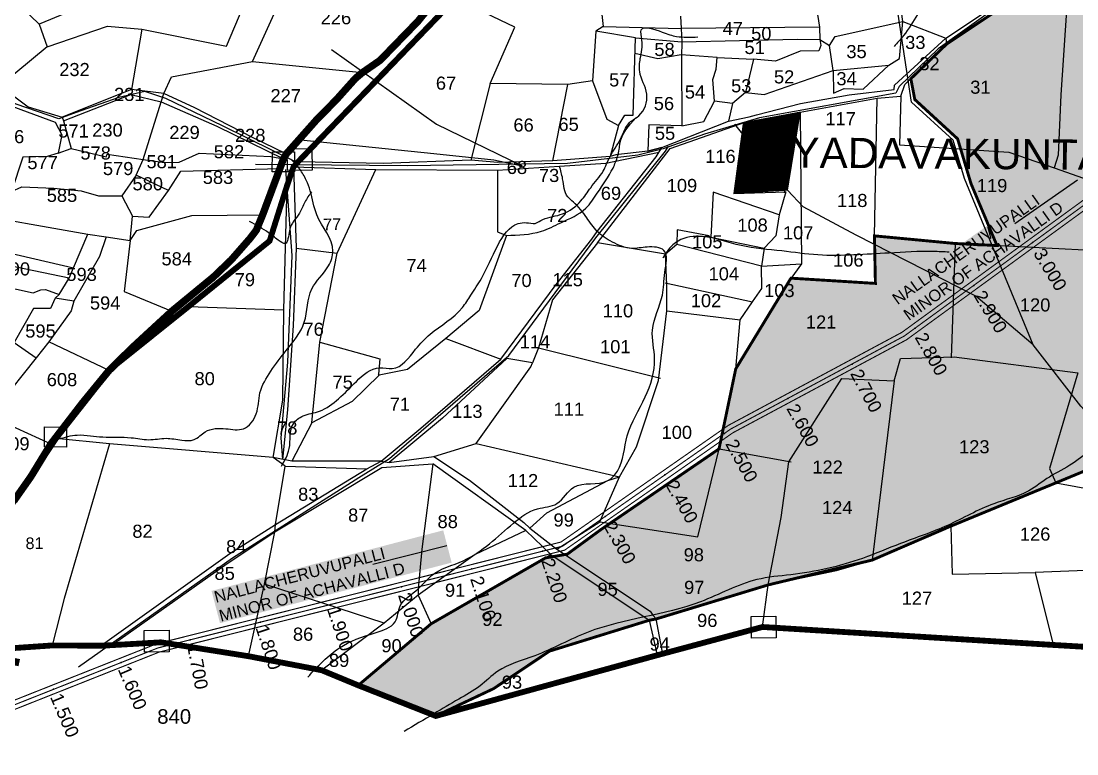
# Model space of a CAD drawing. Header units: inches. Extents: x 200003 to 248779, y 1594258 to 1607376.
# Drawn here: x 208898 to 210351, y 1601137 to 1602145 of the extents above; entities that cross this region are included whole.
import ezdxf
from ezdxf.enums import TextEntityAlignment as Align

# ---------------------------------------------------------------- set-up
doc = ezdxf.new("R2010")
doc.units = ezdxf.units.IN
doc.header["$LTSCALE"] = 15
doc.header["$MEASUREMENT"] = 0
doc.linetypes.add('DASHED2', pattern=[0.375, 0.25, -0.125])
doc.linetypes.add('HIDDEN2', pattern=[0.1875, 0.125, -0.0625])
for name, color, linetype in [('BOUNDRY STONES', 240, 'Continuous'), ('CANAL1', 7, 'Continuous'), ('CSMark', 72, 'Continuous'), ('PLOT', 7, 'Continuous'), ('PLOT NO', 7, 'Continuous'), ('PLOTS', 7, 'Continuous'), ('PLOTS NO', 7, 'Continuous'), ('RE REMARKS', 7, 'Continuous'), ('ROAD', 1, 'Continuous'), ('ROADS', 1, 'Continuous'), ('STREAM', 4, 'Continuous'), ('STREAMS', 4, 'Continuous'), ('STRUCTURE', 5, 'Continuous'), ('TEXT', 1, 'Continuous'), ('VILLAGE BOUNDRY', 5, 'Continuous'), ('VILLAGE STONES', 240, 'Continuous'), ('WUA-14', 3, 'Continuous')]:
    doc.layers.add(name, color=color, linetype=linetype)
doc.styles.add('FONT1', font='Arial')
doc.styles.get("Standard").update_dxf_attribs({"font": 'arial.ttf'})
doc.dimstyles.get("Standard").update_dxf_attribs({"dimtxt": 0.18, "dimasz": 0.18, "dimexe": 0.18, "dimexo": 0.0625, "dimgap": 0.09, "dimtad": 0, "dimtih": 1, "dimtoh": 1, "dimdec": 4, "dimzin": 0, "dimdsep": 46, "dimtxsty": 'Standard', "dimcen": 0.09, "dimadec": 0, "dimazin": 0, "dimtfac": 1, "dimtdec": 4, "dimtofl": 0, "dimtmove": 0, "dimatfit": 3, "dimfxl": 1, "dimtolj": 1, "dimtzin": 0, "dimarcsym": 0})

msp = doc.modelspace()

# ---------------------------------------------------------------- hatches: boundary and pattern name
at = {"layer": 'PLOTS'}
h = msp.add_hatch(dxfattribs=at)
h.set_pattern_fill('ANSI31', color=30, scale=5.944822, angle=-0.4359)
h.set_pattern_definition([(44.564147064, (0, 0), (-0.52144070004, 0.5294349375), [])])
h.paths.add_polyline_path([(209891.7, 1602005.5), (209969.7, 1602019.9), (209952.2, 1601912.8), (209878.6, 1601908.2)])
at = {"layer": 'PLOTS NO', "true_color": 0xc7c8ca}
h = msp.add_hatch(color=9, dxfattribs=at)
h.dxf.hatch_style = 1
h.paths.add_polyline_path([(209468.3, 1601189.4), (209361.6, 1601231.5), (209461.9, 1601316.2), (209619.3, 1601406.8), (209649.3, 1601412), (209695.3, 1601445.6), (209858.1, 1601556.8), (209881.1, 1601666.8), (209955.9, 1601789.7), (209957.3, 1601791.6), (210073.3, 1601784.4), (210072, 1601849.8), (210183, 1601839.3), (210240.6, 1601836.5), (210204.9, 1601921.6), (210186.4, 1601983.3), (210127.5, 1602037.4), (210122.1, 1602066), (210171.3, 1602113.6), (210291.7, 1602193.8), (210373.8, 1602244.1), (210502.5, 1602274), (210559.2, 1602288.6), (210695.1, 1602371.3), (210790.7, 1602454.2), (210906.2, 1602555.8), (211029.3, 1602595.4), (211158, 1602674.5), (211396.9, 1602780.8), (211412.7, 1602789.8), (211578.9, 1602912.2), (211588, 1602910.9), (211662.9, 1602933.4), (211720.5, 1602954.6), (211863.8, 1602963.5), (212173.4, 1602961.5), (212132.6, 1602803.5), (211882.6, 1602623), (211906.7, 1602600.5), (211890, 1602520), (211861.9, 1602453.5), (211813.1, 1602376.8), (211768.7, 1602300), (211757.7, 1602258), (211611.6, 1602174.7), (211470.6, 1602140.9), (211460.6, 1602084.9), (211450.9, 1602040.5), (211131.4, 1601924.9), (211127.6, 1601892.3), (210968.6, 1601795.5), (210821.4, 1601647.3), (210680.2, 1601572.1), (210610.5, 1601546.6), (210463.4, 1601568.7), (210321.8, 1601510.1), (210177.1, 1601450.5), (210068.8, 1601403.8), (209925.8, 1601369.7), (209771.8, 1601322.9), (209761.9, 1601321), (209624.9, 1601278.6), (209547.9, 1601227)])

# ---------------------------------------------------------------- linework, layer by layer
at = {"layer": 'BOUNDRY STONES'}
for points in [[(209243.5, 1601965.6), (209274, 1601965.4), (209273.8, 1601937.8), (209243.3, 1601938.1)], [(208929.8, 1601587.1), (208960.2, 1601586.8), (208960, 1601559.3), (208929.6, 1601559.5)]]:
    msp.add_lwpolyline(points, close=True, dxfattribs=at)
at = {"layer": 'CANAL1', "color": 200, "const_width": 1.5}
for points in [[(213847.9, 1602992.1), (213101.4, 1602990), (212561.5, 1602915.1), (212182.5, 1602775.8), (212149.3, 1602782.6), (211201.8, 1602111.9), (210756.5, 1602124), (210513.5, 1601984.5), (210463.4, 1601967.5), (210459.4, 1601938.5), (210413.8, 1601923.6), (210116.2, 1601706.9), (209877.1, 1601578.9), (209645.5, 1601417.4), (209087.8, 1601277.3), (208754.1, 1601145), (208572.4, 1601149), (208503.5, 1601138), (208214.4, 1601139), (207557.7, 1601521.6)], [(213847.9, 1603004.1), (213100.6, 1603002), (212558.5, 1602926.9), (212181.5, 1602788.2), (212146.7, 1602795.4), (211198.2, 1602124.1), (210753.5, 1602136), (210508.5, 1601995.5), (210452.6, 1601976.5), (210448.6, 1601947.5), (210408.2, 1601934.4), (210109.8, 1601717.1), (209870.9, 1601589.1), (209640.5, 1601428.6), (209084.2, 1601288.7), (208751.9, 1601157), (208571.6, 1601161), (208502.5, 1601150), (208217.6, 1601151), (207563.7, 1601531.9)]]:
    msp.add_lwpolyline(points, dxfattribs=at)
at = {"layer": 'CANAL1', "color": 1, "linetype": 'HIDDEN2', "ltscale": 4, "const_width": 1.5}
msp.add_lwpolyline([(213848.8, 1602998.1), (213101, 1602996), (212560, 1602921), (212182, 1602782), (212148, 1602789), (211200, 1602118), (210755, 1602130), (210511, 1601990), (210458, 1601972), (210454, 1601943), (210411, 1601929), (210113, 1601712), (209874, 1601584), (209643, 1601423), (209086, 1601283), (208753, 1601151), (208572, 1601155), (208503, 1601144), (208216, 1601145), (207560.7, 1601526.8)], dxfattribs=at)
at = {"layer": 'CSMark', "color": 3, "linetype": 'Continuous'}
for p in [(210289.6, 1601840.6), (210208.8, 1601781.7), (210127.9, 1601722.9), (210041.1, 1601673.5), (209953, 1601626.3), (209865.5, 1601578), (209783.4, 1601520.9), (209701.4, 1601463.7), (209615, 1601416), (209518, 1601391.6), (209421.1, 1601367.2), (209324.1, 1601342.8), (209227.1, 1601318.5), (209130.1, 1601294.1), (209035.3, 1601262.9), (208942.4, 1601226.1)]:
    msp.add_point(p, dxfattribs=at)
at = {"layer": 'PLOT'}
for points in [[(209685.1, 1602373.6), (209688.2, 1602316.3), (209693.4, 1602231), (209694.1, 1602180.1), (209698.7, 1602137.7), (209688.6, 1602131.4), (209683.9, 1602063.1), (209650, 1602058.1), (209543, 1602059.4), (209577, 1602136.8), (209495.4, 1602176.3)], [(209925.6, 1602357.6), (209926.1, 1602327.4), (209925.9, 1602294), (209954.1, 1602290), (209960.6, 1602258.1), (209964.8, 1602245.9), (209968.8, 1602234.5), (209971, 1602220.9), (209969.5, 1602203.9), (209982.7, 1602188.6), (209988.5, 1602172.8), (209993.5, 1602154.5), (209996.4, 1602136.9), (209996.9, 1602119.9), (209998.1, 1602111.7), (209995.3, 1602104.3), (209969.8, 1602103.7), (209936, 1602090), (209905.5, 1602092.8)], [(209894.6, 1602046.8), (209920, 1602044.2), (210015.1, 1602077.4), (210015.6, 1602046.3), (210030.2, 1602052.3), (210056.4, 1602051.5), (210092, 1602084.8), (210106.4, 1602093.6), (210111.1, 1602144.8), (210085.9, 1602328.7)], [(209006.4, 1601285.3), (209185, 1601413), (209247.8, 1601452.9), (209373.4, 1601529.5), (209393, 1601539.7), (209447.7, 1601585.1), (209557.7, 1601680.4), (209634, 1601782.7), (209683, 1601845.3), (209690.5, 1601856), (209771.5, 1601958.7), (209779.4, 1601971.4), (209871.2, 1602007.5), (209899.5, 1602013.7), (209909.6, 1602016.5), (209970.4, 1602031.7), (210037.3, 1602043.6), (210099, 1602051.1), (210099.8, 1602057.3), (210170.2, 1602121.8), (210297.3, 1602206.7), (210349.9, 1602248.2), (210362.9, 1602259.7)], [(210373.8, 1602244.1), (210291.7, 1602193.8), (210289.4, 1602166.2), (210336.4, 1602160), (210328.5, 1602043.9), (210324.7, 1601960.9), (210319.4, 1601943.3), (210422.1, 1601907.1)], [(209955.9, 1601791.7), (210073.3, 1601784.4), (210072, 1601849.8), (210075.9, 1602039.4), (210108.1, 1602041.9), (210113.8, 1602058), (210171.3, 1602113.6), (210291.7, 1602193.8)], [(209805.3, 1602152.1), (209805.9, 1602135.2), (209807.1, 1602116.7), (209806.5, 1602096.5), (209806.7, 1602001.3), (209761.3, 1602002.6), (209760.2, 1601966.4), (209779.4, 1601971.4), (209760.2, 1601966.4), (209716.3, 1601961.2), (209708.1, 1601958.8), (209629.6, 1601953.1), (209553.5, 1601950.9), (209516.4, 1601954), (209395.9, 1601949.2), (209278.7, 1601951.6)], [(209698.7, 1602137.7), (209805.9, 1602135.2)], [(209996.4, 1602136.9), (209805.9, 1602135.2)], [(210015.1, 1602077.4), (210010.2, 1602111.5), (210018, 1602124.2), (210111.1, 1602144.8), (210170.2, 1602121.8), (210171.3, 1602113.6)], [(209719.9, 1602001.4), (209728.7, 1602015.7), (209740, 1602015.9), (209743, 1602122.2), (209688.6, 1602131.4)], [(209743, 1602122.2), (209807.1, 1602116.7)], [(209807.1, 1602116.7), (209965.5, 1602120.3), (209996.9, 1602119.9), (210010.2, 1602111.5)], [(209806.7, 1602001.3), (209837.1, 1602007.1), (209852, 1602035.2), (209849.4, 1602065.1), (209854, 1602079.2), (209855.4, 1602095.2), (209805.9, 1602098.7), (209773.7, 1602093.3), (209742.2, 1602100.5)], [(209855.4, 1602095.2), (209905.5, 1602092.8), (209894.6, 1602046.8), (209876.8, 1602031.8), (209852, 1602035.2)], [(210015.1, 1602077.4), (210092, 1602084.8)], [(209683.9, 1602063.1), (209703.9, 1602010.3), (209719.9, 1602001.4), (209708.1, 1601958.8)], [(209543, 1602059.4), (209516.4, 1601954)], [(209629.6, 1601953.1), (209650, 1602058.1)], [(209894.3, 1602006.4), (209958, 1602017.2), (209969.7, 1602019.9), (210075.9, 1602039.4)], [(210108.1, 1602041.9), (210106.6, 1601975.1), (210256.7, 1601964.9), (210319.4, 1601943.3)], [(209876.8, 1602031.8), (209871.2, 1602007.5)], [(209969.7, 1602019.9), (209971.5, 1601811.2)], [(209694, 1601456.3), (209721.2, 1601518.4), (209744.6, 1601559.8), (209774.7, 1601650.7), (209786.1, 1601746.7), (209786.1, 1601781.8), (209784.4, 1601824.7), (209691, 1601840.4), (209790.9, 1601969.8), (209894.3, 1602006.4), (209878.6, 1601908.2), (209950, 1601910.3), (209940.9, 1601878.8), (209936.5, 1601850), (209920.2, 1601832.7), (209916.7, 1601808.1), (209800.1, 1601838), (209784.4, 1601824.7)], [(209963.9, 1602018.5), (209947.8, 1601908.8)], [(209272.6, 1601944.9), (209385.6, 1601941.2), (209553.1, 1601940), (209638.6, 1601945.9), (209702.2, 1601950), (209713.2, 1601952.2), (209775.5, 1601965)], [(209553.1, 1601940), (209553.3, 1601855.5), (209565.4, 1601850.5), (209528.2, 1601747.2), (209482.3, 1601708.7), (209429.2, 1601666.2), (209390.2, 1601658.3), (209353.1, 1601621.8), (209297.7, 1601592.8), (209270.3, 1601539.8), (209244.6, 1601545.1), (209019.3, 1601563.8), (208945.6, 1601571.1)], [(209272.6, 1601944.9), (209276.2, 1601832.9), (209272, 1601726.5), (209264.3, 1601610.3), (209257.5, 1601542.4)], [(209297.7, 1601592.8), (209308.9, 1601703.5), (209332.4, 1601826.1), (209385.6, 1601941.2)], [(209261.2, 1601533.2), (209244.6, 1601545.1), (209257.8, 1601623.6), (209259.2, 1601748.2), (209263.8, 1601919.4)], [(209940.9, 1601878.8), (209850.1, 1601910), (209846.6, 1601848), (209920.2, 1601832.7)], [(209780.8, 1601274.6), (209771.8, 1601322.9), (209925.8, 1601369.7), (210019.8, 1601389.3), (210068.8, 1601403.8), (210177.1, 1601450.5), (210321.8, 1601510.1), (210463.4, 1601568.7), (210610.5, 1601546.6), (210680.2, 1601572.1), (210821.4, 1601647.3), (210968.6, 1601795.5), (211127.6, 1601892.3)], [(209844.6, 1601849.9), (209800.5, 1601858.3), (209800.1, 1601838)], [(210397, 1601828.2), (210183, 1601839.3), (210072, 1601849.8)], [(209276.2, 1601832.9), (209332.4, 1601826.1)], [(209691, 1601840.4), (209628.9, 1601762), (209609.5, 1601695.9), (209601.2, 1601675.3)], [(210183, 1601839.3), (210177.5, 1601681.8)], [(209634.7, 1601418.7), (209694, 1601456.3), (209829, 1601436), (209858.1, 1601556.8), (209881.1, 1601666.8), (209887.1, 1601734.4), (209904.1, 1601759), (209917.1, 1601777.2), (209916.7, 1601808.1), (209971.5, 1601811.2), (209955.9, 1601789.7), (209881.1, 1601666.8)], [(209783.8, 1601785.2), (209904.1, 1601759)], [(209128, 1601752.6), (209259.2, 1601748.2)], [(209786.1, 1601746.7), (209887.1, 1601734.4)], [(209308.9, 1601703.5), (209391.3, 1601680.6), (209389.4, 1601659.7)], [(209482.3, 1601708.7), (209557.7, 1601680.4)], [(209609.5, 1601695.9), (209777.6, 1601654)], [(209393, 1601539.7), (209404.2, 1601538), (209465.7, 1601546.3), (209524, 1601564.1), (209599.3, 1601669.7), (209601.2, 1601675.3), (209566.3, 1601681.1), (209477.4, 1601599), (209404.2, 1601538)], [(209917.9, 1601311.8), (209925.8, 1601369.7), (209943.4, 1601462.3), (209954, 1601538.9), (210027, 1601653.6), (210099.1, 1601650.6), (210107.7, 1601681.3), (210181.8, 1601683.3), (210351.7, 1601661.6)], [(209390.2, 1601658.3), (209389.4, 1601659.7)], [(210351.7, 1601661.6), (210312.7, 1601529.9), (210321.8, 1601510.1), (210409, 1601493.9)], [(210099.1, 1601650.6), (210068.8, 1601403.8)], [(209019.3, 1601563.8), (208957.1, 1601351), (208940.4, 1601286.4)], [(209524, 1601564.1), (209721.2, 1601518.4)], [(209858.1, 1601556.8), (209957.4, 1601538.9)], [(209393, 1601539.7), (209270.3, 1601539.8)], [(209465.7, 1601546.3), (209514.7, 1601513.8), (209589.5, 1601455.5), (209597.9, 1601447.7), (209634.7, 1601418.7), (209763.2, 1601333.7), (209766.9, 1601328.1), (209771.8, 1601322.9)], [(209018.3, 1601284.2), (209181.1, 1601398.9), (209246.6, 1601442.9), (209394.2, 1601531.4), (209464.1, 1601536.3), (209449.1, 1601418.7), (209444.1, 1601364.2), (209444.2, 1601355.4), (209397.2, 1601317), (209311.3, 1601252.3)], [(209210.5, 1601271.6), (209232.7, 1601370.6), (209246.6, 1601442.9), (209247.8, 1601452.9), (209261.2, 1601533.2), (209373.4, 1601529.5)], [(209592.3, 1601444.3), (209464.1, 1601536.3)], [(209597.9, 1601447.7), (209621, 1601469), (209705.1, 1601513.1), (209721.2, 1601518.4)], [(209626.6, 1601411.6), (209592.3, 1601444.3), (209522.5, 1601411.7)], [(210177.1, 1601450.5), (210179, 1601384.4), (210293.3, 1601386.7)], [(209522.5, 1601411.7), (209444.2, 1601355.4)], [(209461.9, 1601316.2), (209626.6, 1601411.6), (209761.9, 1601321)], [(210397.5, 1601391), (210293.3, 1601386.7), (210317.8, 1601287.1)], [(209397.2, 1601317), (209232.7, 1601370.6)], [(209444.2, 1601355.4), (209461.9, 1601316.2), (209361.6, 1601231.5)], [(209468.3, 1601189.4), (209547.9, 1601227), (209624.9, 1601278.6), (209761.9, 1601321), (209772.8, 1601272.9)]]:
    msp.add_lwpolyline(points, dxfattribs=at)
at = {"layer": 'PLOTS'}
for points in [[(209216.1, 1602089.7), (209278.4, 1602227.1), (209201.2, 1602256.4), (209143.4, 1602277.5), (209019.6, 1602327.1), (209011.2, 1602327.1), (208931.3, 1602338.5), (208889.4, 1602373.7)], [(208933.4, 1602109.6), (209016.7, 1602138.1), (209063.6, 1602134), (209180.1, 1602110.8), (209203.4, 1602164.8), (209101.5, 1602171.9), (209048.3, 1602193.5), (208922.6, 1602140.8)], [(208898.2, 1602164.4), (208922.6, 1602140.8), (208933.4, 1602109.6), (208868.3, 1602056)], [(209063.6, 1602134), (209049.4, 1602051.1), (208954.3, 1602013.3)], [(208502.1, 1602082), (208574.5, 1602080), (208714.1, 1602078.4), (208775.4, 1602073.2), (208843, 1602047.4), (208876.2, 1602031.3), (208944.6, 1602006), (208953.7, 1601988.8), (208948.8, 1601963.6), (208966.6, 1601970.1)], [(209055.9, 1601933.4), (209065.4, 1601954.8), (209090.2, 1602034), (209093.9, 1602045.7), (209104.4, 1602068.5), (209216.1, 1602089.7), (209367.3, 1602074.4)], [(208868.3, 1602056), (208907.4, 1602027.4), (208954.3, 1602013.3), (208956.2, 1602007.9), (208966.6, 1601970.1), (209014.9, 1601958.5), (209016.1, 1601962.2), (209065.4, 1601954.8), (209094.9, 1601950.9), (209115.1, 1601951.3), (209142.5, 1601963.5), (209241.5, 1601958.8), (209258.7, 1601955.8)], [(209262.6, 1601962.5), (209215.9, 1601985.1), (209136.9, 1602025.8), (209093.9, 1602045.7), (209049.4, 1602051.1)], [(208956.2, 1602007.9), (209048.5, 1602044.1), (209090.2, 1602034), (209166.9, 1602000.5), (209258.7, 1601955.8)], [(208948.8, 1601963.6), (208933.3, 1601958.9), (208899.8, 1601958), (208884.5, 1601910.8), (208898.6, 1601917.1), (208942.8, 1601915.4), (208980.4, 1601911.7), (209004, 1601904.8), (209036.4, 1601904.8), (209050.9, 1601877.1), (209074, 1601875.5), (209100.4, 1601912.2), (209117.5, 1601938.7), (209253.7, 1601942.3)], [(209100.4, 1601912.2), (209055.9, 1601933.4), (209036.4, 1601904.8)], [(208703.6, 1601893.1), (208812.3, 1601883.1), (208989.6, 1601852), (209014.5, 1601848.3), (209047.9, 1601843.2), (209050.9, 1601877.1)], [(209047.9, 1601843.2), (209057.1, 1601857.1), (209132.5, 1601878), (209230, 1601878.6)], [(209014.5, 1601848.3), (209005.3, 1601821.4), (208970.3, 1601760), (208966.5, 1601746.6), (208935.8, 1601704.2), (208918.5, 1601682.2), (208865.9, 1601616.7), (208857.7, 1601600.2), (208837, 1601573.2), (208831.3, 1601550), (208826.5, 1601527.7), (208848.3, 1601520.9), (208846.4, 1601492.5), (208887.7, 1601485.3)], [(208949.8, 1601769.2), (208963.8, 1601791.8), (208969.9, 1601805.6), (208989.6, 1601852)], [(208803.8, 1601844.2), (208969.9, 1601805.6)], [(209047.9, 1601843.2), (209039.4, 1601773.4), (209105.1, 1601746.2)], [(208963.8, 1601791.8), (208855, 1601813.9), (208846.1, 1601792.1), (208774.7, 1601815.7)], [(208816.9, 1601766.3), (208842.4, 1601761.8), (208849.1, 1601785.6), (208914.3, 1601771.5), (208924.6, 1601775.7), (208931.1, 1601776.2), (208949.8, 1601769.2), (208944.3, 1601764.2)], [(208970.3, 1601760), (208944.3, 1601764.2), (208938, 1601750), (208914.7, 1601749.9), (208888.3, 1601703.3), (208918.5, 1601682.2)], [(209018.6, 1601664.6), (208935.8, 1601704.2)], [(208857.7, 1601600.2), (208938.6, 1601563.5)]]:
    msp.add_lwpolyline(points, dxfattribs=at)
at = {"layer": 'PLOTS', "color": 30, "const_width": 1.59}
msp.add_lwpolyline([(209891.7, 1602005.5), (209969.7, 1602019.9), (209952.2, 1601912.8), (209878.6, 1601908.2), (209891.7, 1602005.5)], dxfattribs=at)
at = {"layer": 'ROAD'}
for points in [[(211584.4, 1602915.6), (211558.5, 1602899.9), (211392.3, 1602784.5), (211155.7, 1602677.3), (211029.5, 1602600.2), (210906.7, 1602560.9), (210757.2, 1602434.9), (210682.6, 1602369.4), (210551.8, 1602292.5), (210376.8, 1602248.7), (210351.5, 1602244.1), (210159.7, 1602107.3), (210105.8, 1602055.2), (210101.5, 1602046.3), (209913.8, 1602012.1), (209838.2, 1601989.6), (209781, 1601969.7), (209746.4, 1601960.7), (209649.8, 1601949.4), (209429.6, 1601946), (209220.3, 1601948)], [(210700, 1601223.8), (210603.3, 1601353), (210574.2, 1601419.7), (210484.3, 1601476.1), (210356.1, 1601615.6), (210290.2, 1601699.7), (210195.7, 1601928.7), (210180.1, 1601981.5), (210122.9, 1602033.8), (210102.4, 1602169.7), (210108.4, 1602256), (210059.4, 1602368.1), (209939.9, 1602532.9), (209900.4, 1602595.3), (209781.9, 1602695.9)], [(209324.8, 1602106), (209469.4, 1602003.3), (209587.4, 1601946.2)], [(210290.2, 1601699.7), (210211.3, 1601767), (210046.7, 1601850.7), (209973.7, 1601889.9), (209952.2, 1601912.8), (209879.8, 1602003.3)], [(209282.6, 1601982), (209465.7, 1601963.2), (209548.2, 1601954.5), (209587.4, 1601946.2)], [(208976.7, 1601256.9), (209188.4, 1601406.9), (209362.3, 1601517.5), (209404.6, 1601543.5), (209568.9, 1601685.3), (209688.6, 1601847.1), (209784.6, 1601966.4), (209788.5, 1601973.1)], [(209261.5, 1601941), (209270.3, 1601822.9), (209264.1, 1601676), (209254.9, 1601571.8), (209257.5, 1601542.4)]]:
    msp.add_lwpolyline(points, dxfattribs=at)
at = {"layer": 'ROADS'}
msp.add_lwpolyline([(209279.9, 1601949.5), (209175, 1602001.2), (209097, 1602038.9), (209068, 1602048.6), (209032.1, 1602040.1), (208979.8, 1602021.6), (208949.7, 1602010.7), (208890.8, 1602031), (208848.9, 1602051.6), (208807.5, 1602066.9), (208778.2, 1602076.9), (208703.9, 1602083), (208637, 1602083.5), (208544.4, 1602084.9), (208469.2, 1602085.5), (208410.2, 1602084.3), (208387.7, 1602088.4), (208373.9, 1602109.3)], dxfattribs=at)
at = {"layer": 'STREAM'}
for points in [[(210011.7, 1602452.7), (210039.8, 1602457.9), (210065.3, 1602479.2), (210101.1, 1602490.5), (210140.7, 1602487.5), (210182.5, 1602497.7), (210232.4, 1602527.2), (210284.9, 1602546.5), (210331.5, 1602560.4), (210380.1, 1602598.8), (210441.6, 1602628.5), (210465.1, 1602646), (210497.6, 1602655.1), (210534.5, 1602665.7), (210556.1, 1602683.9), (210597.5, 1602688.9), (210642.6, 1602693.1), (210745.4, 1602721.8), (210778.3, 1602725.9), (210839.8, 1602753.2), (210791.2, 1602708.1), (210783.1, 1602687), (210744.5, 1602659.4), (210705.5, 1602649.8), (210656.9, 1602608.9), (210530.2, 1602505.2), (210461, 1602465.8), (210432.6, 1602440.7), (210391.7, 1602399.9), (210363.2, 1602373.7), (210331.6, 1602321.6), (210294, 1602298.3), (210236.1, 1602274), (210157.2, 1602195), (210131.3, 1602154.4), (210111.9, 1602125.3), (210098.9, 1602110.1)], [(212094.1, 1602679.7), (212058.5, 1602676), (212040.8, 1602661.2), (212030.5, 1602646.7), (212020.4, 1602635.1), (211989.4, 1602627.7), (211924.7, 1602593.9), (211894.3, 1602535.6), (211888.4, 1602509.7), (211871.9, 1602455.8), (211832.3, 1602399), (211812.1, 1602360.8), (211800.1, 1602341.1), (211776.8, 1602305.3), (211771.7, 1602274.6), (211755, 1602247.5), (211738, 1602235.6), (211691.3, 1602209.2), (211649.3, 1602192.1), (211576.2, 1602162.3), (211543.6, 1602148.9), (211526.4, 1602144.3), (211503.7, 1602124.1), (211485.1, 1602116.7), (211467.9, 1602099.4), (211437.2, 1602072.5), (211389.6, 1602034.5), (211356.6, 1602014.5), (211295.1, 1601992), (211228.3, 1601995.9), (211194.2, 1601982.7), (211161, 1601968.5), (211130.1, 1601931.8), (211111.9, 1601905), (211098.4, 1601884.3), (211054.5, 1601867.9), (211013.7, 1601839.9), (210965.2, 1601805.9), (210913.8, 1601761), (210854.7, 1601710.1), (210829.8, 1601664.7), (210787.1, 1601633.7), (210737.4, 1601610.1), (210673.2, 1601584.6), (210634.2, 1601569.5), (210605.3, 1601552.5), (210522.2, 1601569.8), (210473.8, 1601572.5), (210439.2, 1601568.6), (210403.7, 1601555), (210398.9, 1601558.6), (210345.4, 1601537.1), (210312.7, 1601518.1), (210284.5, 1601499.3), (210236.4, 1601481.3), (210172.6, 1601451.6), (210107.7, 1601426.5), (210055.7, 1601406.2), (209956.9, 1601383.7), (209910.3, 1601377), (209832.7, 1601346.5), (209677.9, 1601304.7), (209604.4, 1601272.2), (209553.5, 1601250.8), (209529.2, 1601230.7), (209499.9, 1601212.6), (209465.7, 1601192.4), (209424.6, 1601168.1)], [(209605.2, 1601866.6), (209615.7, 1601872.3), (209642.9, 1601880.1), (209668.1, 1601897.9), (209681.5, 1601916.1), (209698.6, 1601938.7), (209708.1, 1601958.8), (209722.2, 1601982.5), (209732.5, 1602002.5), (209738, 1602008.2), (209747.8, 1602015.1), (209758.6, 1602044.8), (209748.9, 1602075.7), (209749.8, 1602093.7), (209752, 1602119.2), (209751.1, 1602133.4), (209779.8, 1602130.1), (209799.7, 1602124.2), (209828.9, 1602123.4)], [(209565.4, 1601850.5), (209613.6, 1601856.2), (209640.2, 1601867.8), (209674.9, 1601887.8), (209690.6, 1601908.6), (209712.2, 1601943.1), (209718.6, 1601959.5), (209720.8, 1601968.9), (209721.8, 1601977), (209743.5, 1602012)], [(208949, 1601570.4), (208974.9, 1601575.8), (208993.2, 1601574.9), (209009.9, 1601573.2), (209049.1, 1601572.2), (209073.2, 1601569.4), (209097.2, 1601571.3), (209118.6, 1601568.9), (209135.6, 1601569.6), (209151, 1601580.2), (209179.6, 1601584.5), (209203.7, 1601584.5), (209221.2, 1601604.9), (209226.3, 1601633.7), (209241.3, 1601663.7), (209262.3, 1601692), (209287.4, 1601730.9), (209297.6, 1601776.8), (209320.8, 1601808.6), (209326.7, 1601828.8), (209304.6, 1601878.6), (209295.6, 1601911.9), (209290, 1601926.5), (209281.2, 1601941.5), (209269, 1601955.3)], [(209292.3, 1601242.9), (209335.9, 1601283.2), (209384.7, 1601303.8), (209412.4, 1601319.1), (209419.5, 1601340.9), (209444.1, 1601364.2), (209462.4, 1601382.5), (209506.2, 1601403), (209575.2, 1601454.6), (209608.4, 1601474.3), (209635, 1601481.5), (209658.3, 1601504.2), (209705.1, 1601513.1), (209718.3, 1601526.2), (209731.9, 1601574.8), (209756.6, 1601628.3), (209769.5, 1601680.6), (209766.5, 1601720.3), (209780.1, 1601768.3), (209783.4, 1601799.4), (209782.3, 1601829.8), (209759.2, 1601834.4), (209737.7, 1601832.6), (209711.3, 1601841.2), (209690.5, 1601856), (209676, 1601874.8), (209657.7, 1601896.3), (209650.1, 1601903.4), (209642.9, 1601928.1), (209638.6, 1601945.9)], [(209297.2, 1601910.3), (209288.1, 1601896.2), (209280.6, 1601881), (209266.9, 1601857.2), (209261, 1601839.2), (209251.6, 1601843.8), (209238.3, 1601854), (209212, 1601869.6)], [(209255.8, 1601532.8), (209266.6, 1601557.1), (209272.3, 1601591.4), (209285.8, 1601602.1), (209308.1, 1601608.6), (209334.6, 1601625.8), (209359.1, 1601649.7), (209391.1, 1601668.2), (209408.5, 1601667.2), (209440.5, 1601693.8), (209460.7, 1601714.5), (209504.9, 1601751.2), (209516.4, 1601768.1), (209531.1, 1601791), (209553.5, 1601836.6), (209581.6, 1601866.8), (209605.2, 1601866.6)], [(210175, 1601827.4), (210153, 1601828.3), (210092.1, 1601826.2), (210043.8, 1601823.6), (209994.2, 1601823.5), (209944.5, 1601829.1), (209888.4, 1601836.4), (209835.5, 1601848.9), (209801.7, 1601842.7), (209788.7, 1601831.2), (209780.7, 1601819.2)]]:
    msp.add_spline(points, degree=3, dxfattribs=at)
at = {"layer": 'STREAMS'}
msp.add_spline([(209062.2, 1604022.3), (209053.3, 1603971.2), (209042, 1603933.9), (209028, 1603907.9), (209017.4, 1603829.9), (208982.8, 1603787.1), (208963.8, 1603714.4), (208917.8, 1603673.4), (208850.6, 1603619.5), (208770.1, 1603553.4), (208701.2, 1603505.6), (208653.3, 1603455), (208602.4, 1603359.9), (208573.7, 1603293.4), (208537.8, 1603197), (208515.5, 1603147.1), (208488.6, 1603078.8), (208454.1, 1603051), (208378.3, 1603021.7), (208313.1, 1603002), (208233, 1602992.1), (208148.5, 1602967.2), (208079.1, 1602937.4), (207983.1, 1602919.7), (207854.5, 1602882), (207797.1, 1602845.6), (207791.1, 1602749.9), (207818.4, 1602635.9), (207834.7, 1602582.2), (207810.5, 1602523.5), (207770.6, 1602474.6), (207736.3, 1602469.6), (207690.9, 1602509.5), (207593.1, 1602510), (207528.9, 1602508.7), (207470.7, 1602487.2), (207411.5, 1602326.9), (207374, 1602251.7), (207331.3, 1602185.2), (207301.5, 1602087.1), (207293.9, 1602009), (207299.8, 1601968.5), (207302.8, 1601900.3), (207278.2, 1601791.6), (207301.2, 1601697.4), (207324.5, 1601641), (207377.6, 1601555.8), (207414, 1601495), (207436.5, 1601445.6), (207466.9, 1601401.4), (207485.1, 1601354.8), (207507.6, 1601310.7), (207518.8, 1601273.3), (207546.7, 1601239.7)], degree=3, dxfattribs=at)
at = {"layer": 'VILLAGE BOUNDRY', "linetype": 'DASHED2', "ltscale": 8, "const_width": 8}
for points in [[(208880.5, 1601473.7), (208945.6, 1601571.1), (209021, 1601666.9), (209128, 1601752.6), (209239.6, 1601842.8), (209263.8, 1601919.4), (209272.6, 1601944.9), (209278.7, 1601951.6), (209495.4, 1602176.3), (209541.8, 1602244.9), (209614.2, 1602351.7), (209636.3, 1602376.7), (209672.8, 1602428.5), (209769.3, 1602569.8), (209827.8, 1602644.7), (209853.8, 1602691.1), (209919.5, 1602816.3), (209969.5, 1602923.2), (209976.8, 1602935.5), (209990.8, 1602960), (210099.7, 1603180.8)], [(211123.8, 1601859.8), (211040.8, 1601436), (210617.9, 1601269.3), (210317.8, 1601287.1), (209917.9, 1601311.8), (209772.8, 1601272.9), (209468.3, 1601189.4), (209361.6, 1601231.5), (209311.3, 1601252.3), (209210.5, 1601271.6), (209090.2, 1601290.7), (209008.4, 1601286), (208940.4, 1601286.4), (208804.4, 1601277.1)]]:
    msp.add_lwpolyline(points, dxfattribs=at)
at = {"layer": 'VILLAGE BOUNDRY', "color": 5, "linetype": 'DASHED2', "ltscale": 8}
for points in [[(209481.6, 1602191.9, 10, 10, 0), (209443.6, 1602144.7, 10, 10, 0), (209421.7, 1602122.2, 10, 10, 0), (209391.5, 1602091.1, 10, 10, 0), (209367.3, 1602074.4, 10, 10, 0), (209357.7, 1602066.4, 10, 10, 0), (209331.5, 1602037.1, 10, 10, 0), (209304.2, 1602009.4, 10, 10, 0), (209262.6, 1601962.5, 10, 10, 0), (209258.7, 1601955.8, 10, 10, 0), (209253.7, 1601942.3, 10, 10, 0), (209230, 1601878.6, 10, 10, 0), (209221.3, 1601857.5, 10, 10, 0), (209212.7, 1601846.3, 10, 10, 0), (209186.7, 1601816.6, 10, 10, 0), (209162.3, 1601793.2, 10, 10, 0), (209132, 1601768.3, 10, 10, 0), (209105.1, 1601746.2, 10, 10, 0), (209050.8, 1601696.2, 10, 10, 0), (209018.6, 1601664.6, 10, 10, 0), (208981.9, 1601619.8, 10, 10, 0), (208938.6, 1601563.5, 10, 10, 0), (208911.1, 1601518.6, 10, 10, 0), (208887.7, 1601485.3, 10, 10, 0)], [(208809.1, 1601280.1, 10, 10, 0), (208895.1, 1601262.7, 10, 10, 0), (208809.1, 1601280.1, 10, 10, 0)]]:
    msp.add_lwpolyline(points, format="xyseb", dxfattribs=at)
at = {"layer": 'VILLAGE STONES'}
for points in [[(209263.6, 1601969.3), (209297.8, 1601969.8), (209298.3, 1601940), (209264.1, 1601939.5)], [(209902.2, 1601326), (209936.4, 1601326.5), (209936.8, 1601296.8), (209902.6, 1601296.3)], [(209067, 1601306.8), (209101.2, 1601307.3), (209101.6, 1601277.5), (209067.4, 1601277)]]:
    msp.add_lwpolyline(points, close=True, dxfattribs=at)
at = {"layer": 'WUA-14', "color": 17, "const_width": 4}
for points in [[(209468.3, 1601189.4), (209361.6, 1601231.5), (209461.9, 1601316.2), (209619.3, 1601406.8), (209649.3, 1601412), (209695.3, 1601445.6), (209858.1, 1601556.8), (209881.1, 1601666.8), (209955.9, 1601789.7), (209957.3, 1601791.6), (210073.3, 1601784.4), (210072, 1601849.8), (210183, 1601839.3), (210240.6, 1601836.5), (210204.9, 1601921.6), (210186.4, 1601983.3), (210127.5, 1602037.4), (210122.1, 1602066), (210171.3, 1602113.6), (210291.7, 1602193.8), (210373.8, 1602244.1)], [(211127.6, 1601892.3), (210968.6, 1601795.5), (210821.4, 1601647.3), (210680.2, 1601572.1), (210610.5, 1601546.6), (210463.4, 1601568.7), (210321.8, 1601510.1), (210177.1, 1601450.5), (210068.8, 1601403.8), (209925.8, 1601369.7), (209771.8, 1601322.9), (209761.9, 1601321), (209624.9, 1601278.6), (209547.9, 1601227), (209468.3, 1601189.4)]]:
    msp.add_lwpolyline(points, dxfattribs=at)
at = {"layer": 'WUA-14', "const_width": 3}
for points in [[(209468.3, 1601189.4), (209361.6, 1601231.5), (209461.9, 1601316.2), (209619.3, 1601406.8), (209649.3, 1601412), (209695.3, 1601445.6), (209858.1, 1601556.8), (209881.1, 1601666.8), (209955.9, 1601789.7), (209957.3, 1601791.6), (210073.3, 1601784.4), (210072, 1601849.8), (210183, 1601839.3), (210240.6, 1601836.5), (210204.9, 1601921.6), (210186.4, 1601983.3), (210127.5, 1602037.4), (210122.1, 1602066), (210171.3, 1602113.6), (210291.7, 1602193.8), (210373.8, 1602244.1)], [(211127.6, 1601892.3), (210968.6, 1601795.5), (210821.4, 1601647.3), (210680.2, 1601572.1), (210610.5, 1601546.6), (210463.4, 1601568.7), (210321.8, 1601510.1), (210177.1, 1601450.5), (210068.8, 1601403.8), (209925.8, 1601369.7), (209771.8, 1601322.9), (209761.9, 1601321), (209624.9, 1601278.6), (209547.9, 1601227), (209468.3, 1601189.4)]]:
    msp.add_lwpolyline(points, dxfattribs=at)

# ---------------------------------------------------------------- texts
at = {"layer": 'CSMark', "color": 1, "linetype": 'Continuous', "style": 'FONT1'}
for s, rotation, p in [('3.000', 301.0806, (210297.7, 1601830.6)), ('2.900', 301.0806, (210215.6, 1601772.5)), ('2.800', 299.408, (210134.8, 1601714.7)), ('2.700', 297.7605, (210046.1, 1601664.6)), ('2.600', 298.9821, (209958.2, 1601616.8)), ('2.500', 298.9821, (209874.1, 1601568.1)), ('2.400', 298.9821, (209791.9, 1601511.8)), ('2.300', 298.9821, (209706.4, 1601455.6)), ('2.200', 288.2015, (209621.8, 1601405.7)), ('2.100', 288.2015, (209523.9, 1601380.9)), ('2.000', 288.2015, (209424.6, 1601358.5)), ('1.900', 288.2015, (209326.9, 1601339.3)), ('1.800', 288.2015, (209228.6, 1601313.7)), ('1.700', 280.7636, (209134.8, 1601288.1)), ('1.600', 292.9609, (209038.7, 1601257.2)), ('1.500', 292.9609, (208945.4, 1601219.3))]:
    msp.add_text(s, height=18, rotation=rotation, dxfattribs=at).set_placement(p, align=Align.MIDDLE_LEFT)
at = {"layer": 'PLOT NO'}
for s, p in [('77', (209325.6, 1601865.7)), ('81', (208916.1, 1601427))]:
    msp.add_text(s, height=15.98, rotation=0.8273, dxfattribs=at).set_placement(p, align=Align.MIDDLE_CENTER)
at = {"layer": 'PLOTS NO'}
for s, p in [('226', (209330.9, 1602149.8)), ('47', (209877.1, 1602135.2)), ('50', (209916.3, 1602128.1)), ('33', (210128.2, 1602115.9)), ('58', (209783.1, 1602106.2)), ('51', (209907.1, 1602108.9)), ('35', (210047.3, 1602103.3)), ('32', (210147.7, 1602086.7)), ('232', (208971.1, 1602078.6)), ('52', (209947.7, 1602068.5)), ('67', (209482.4, 1602059.9)), ('57', (209720.8, 1602064.3)), ('53', (209888.7, 1602056.2)), ('34', (210033.6, 1602066)), ('31', (210217.8, 1602054.3)), ('231', (209046.5, 1602044.4)), ('227', (209261.8, 1602042.7)), ('54', (209825, 1602047.7)), ('56', (209782.3, 1602031.8)), ('117', (210025.4, 1602011)), ('230', (209016.5, 1601995.3)), ('66', (209589.1, 1602002.3)), ('65', (209651.1, 1602003.2)), ('576', (208881, 1601986.3)), ('571', (208969.8, 1601994.1)), ('229', (209122.5, 1601992.1)), ('228', (209212.9, 1601988.1)), ('55', (209783.8, 1601990.9)), ('578', (209000.2, 1601963.8)), ('581', (209091.1, 1601951.9)), ('582', (209183.7, 1601965.5)), ('116', (209860, 1601959.2)), ('577', (208927.2, 1601950.6)), ('579', (209031.2, 1601942.4)), ('68', (209580, 1601943.9)), ('583', (209168.6, 1601930.2)), ('73', (209624.2, 1601932.9)), ('580', (209071.9, 1601921.4)), ('69', (209709.4, 1601908.4)), ('109', (209807.1, 1601919.1)), ('119', (210233.9, 1601919)), ('585', (208953.9, 1601905.5)), ('118', (210041.4, 1601898.5)), ('72', (209635.4, 1601877.8)), ('108', (209904.2, 1601864.6)), ('107', (209967, 1601854)), ('105', (209841.9, 1601841.6)), ('584', (209111.8, 1601818.2)), ('74', (209441.9, 1601809.2)), ('106', (210036, 1601816.5)), ('590', (208889, 1601804.4)), ('593', (208980.9, 1601796.8)), ('104', (209864.7, 1601797.6)), ('79', (209205.6, 1601789.6)), ('70', (209586.2, 1601788.4)), ('115', (209649.8, 1601789.5)), ('103', (209941.2, 1601774.6)), ('594', (209013.3, 1601757.5)), ('102', (209840.2, 1601760.7)), ('120', (210293.1, 1601754.8)), ('110', (209719, 1601746.7)), ('76', (209300.1, 1601721.4)), ('121', (209998.6, 1601731.3)), ('595', (208924.3, 1601718.9)), ('114', (209604.8, 1601704.1)), ('101', (209715.3, 1601697.4)), ('608', (208953.9, 1601652.1)), ('80', (209150.3, 1601653.4)), ('75', (209340.2, 1601648.6)), ('71', (209418.9, 1601618.2)), ('113', (209511.7, 1601608.4)), ('111', (209651.4, 1601611.4)), ('78', (209263.9, 1601585.5)), ('100', (209800, 1601579.5)), ('609', (208888.3, 1601563.9)), ('123', (210209.4, 1601559.7)), ('122', (210007.5, 1601531.8)), ('112', (209588.3, 1601513.2)), ('83', (209292.8, 1601494.4)), ('124', (210020.8, 1601476.1)), ('87', (209361.6, 1601465.7)), ('99', (209644.3, 1601459)), ('82', (209064.7, 1601443.5)), ('88', (209484.7, 1601456.8)), ('126', (210293.1, 1601439.6)), ('84', (209193.7, 1601422.4)), ('98', (209823.4, 1601411.1)), ('85', (209177.8, 1601385.5)), ('91', (209494.9, 1601362.4)), ('95', (209704.8, 1601363.6)), ('97', (209824, 1601366.3)), ('127', (210130.5, 1601351.5)), ('92', (209546.2, 1601322.3)), ('96', (209841.9, 1601320.8)), ('86', (209285.7, 1601301.9)), ('90', (209407.4, 1601286)), ('94', (209776.5, 1601288.4)), ('89', (209335.2, 1601265.9)), ('93', (209573.2, 1601235.9))]:
    msp.add_text(s, height=18, dxfattribs=at).set_placement(p, align=Align.MIDDLE_CENTER)
msp.add_text('840', height=20, dxfattribs=at).set_placement((209085, 1601178.7))
at = {"layer": 'STRUCTURE', "color": 5, "char_height": 16, "attachment_point": 1, "bg_fill": 1, "box_fill_scale": 1.1, "bg_fill_color": 7, "bg_fill_true_color": 16777215, "bg_fill_transparency": 0}
for insert, width, rotation in [((210094.5, 1601767.3), 295.62, 35.4703), ((209161.7, 1601360.3), 326.329, 14.6423)]:
    msp.add_mtext('{\\C1;NALLACHERUVUPALLI \\PMINOR OF ACHAVALLI D }', dxfattribs=dict(at, insert=insert, width=width, rotation=rotation))
at = {"layer": 'TEXT', "insert": (209957.9, 1601985.3), "char_height": 41.614, "width": 465.302, "attachment_point": 1, "rotation": 359.5641}
msp.add_mtext('YADAVAKUNTA', dxfattribs=at)

# ---------------------------------------------------------------- leaders
at = {"layer": 'RE REMARKS', "color": 1}
for points in [[(210351.5, 1601926.6), (210265.4, 1601866.3)], [(209483.3, 1601423.4), (209381.5, 1601397.7)]]:
    msp.add_leader(points, dimstyle='Standard', override={"dimasz": 50}, dxfattribs=at)

doc.saveas('drawing.dxf')
